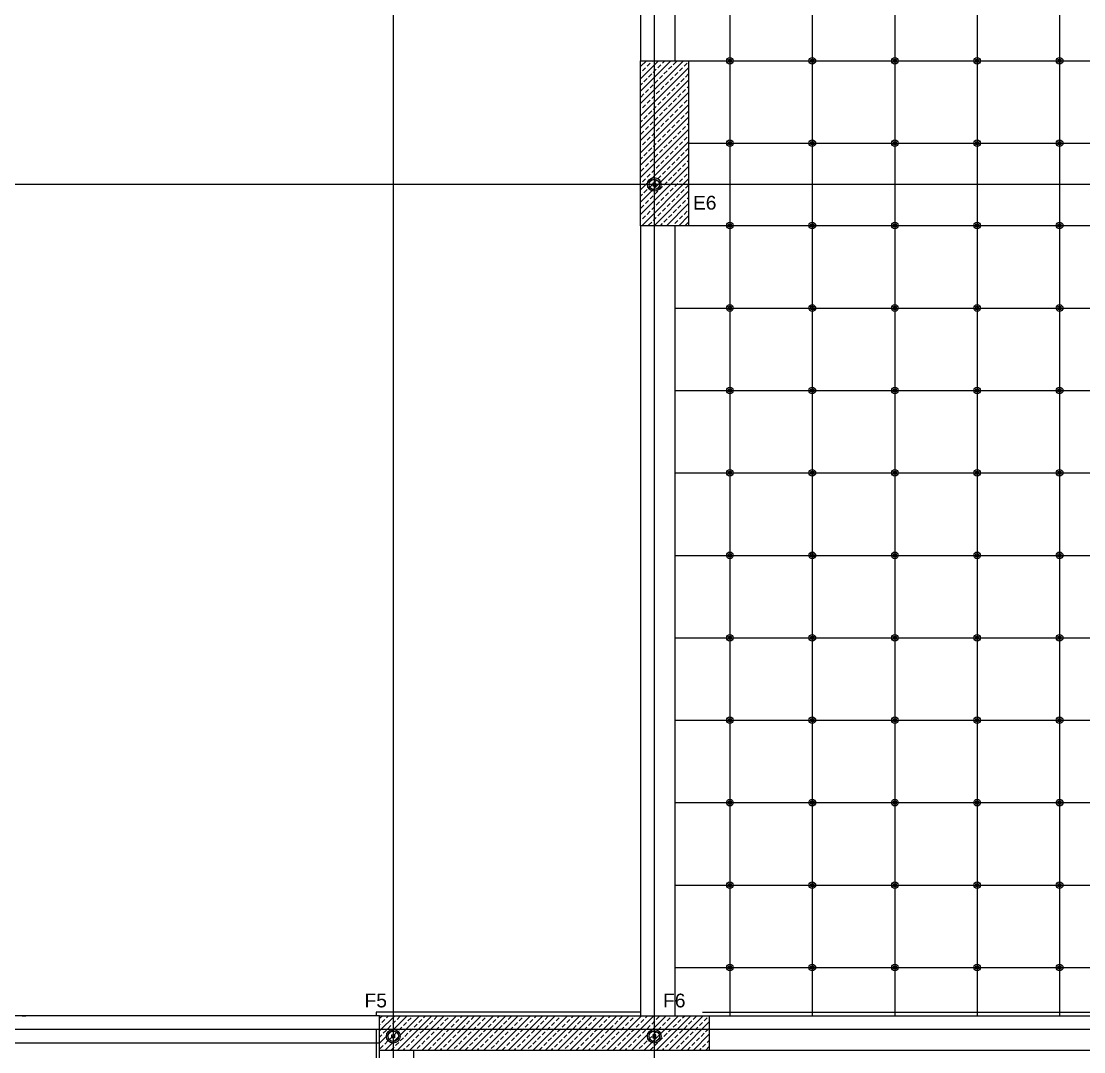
# Model space of a CAD drawing. Header units: millimetres. Extents: x 43168.9 to 43194.6, y -25545.1 to -25543.4.
# Drawn here: x 43174.2707 to 43174.4254, y -25544.4702 to -25544.3202 of the extents above; entities that cross this region are included whole.
import ezdxf

# ---------------------------------------------------------------- set-up
doc = ezdxf.new("R2010")
doc.units = ezdxf.units.MM
doc.header["$LTSCALE"] = 200
doc.linetypes.add('DASHDOT2', pattern=[0.5, 0.25, -0.125, 0, -0.125])
for name, color, linetype in [('aks_sgh', 5, 'DASHDOT2'), ('duv_sgh', 4, 'Continuous'), ('gor-3_sgh', 191, 'Continuous'), ('gor-4_sgh', 17, 'Continuous'), ('kolon-b.a_sgh', 6, 'Continuous'), ('siva_sgh', 145, 'Continuous'), ('tarama-betonarme_sgh', 223, 'Continuous')]:
    doc.layers.add(name, color=color, linetype=linetype)
doc.styles.add('1-200', font='arial.ttf', dxfattribs={"height": 60})

msp = doc.modelspace()

# ---------------------------------------------------------------- hatches: boundary and pattern name
h = msp.add_hatch(color=256)
edge = h.paths.add_edge_path()
edge.add_arc((43174.36288, -25544.34392), 0.001, 0, 360)
edge = h.paths.add_edge_path(flags=16)
edge.add_arc((43174.36288, -25544.34392), 0.00075, 0, 360)
h = msp.add_hatch(color=256)
edge = h.paths.add_edge_path()
edge.add_arc((43174.32488, -25544.46792), 0.001, 0, 360)
edge = h.paths.add_edge_path(flags=16)
edge.add_arc((43174.32488, -25544.46792), 0.00075, 0, 360)
h = msp.add_hatch(color=256)
edge = h.paths.add_edge_path()
edge.add_arc((43174.36288, -25544.46792), 0.001, 0, 360)
edge = h.paths.add_edge_path(flags=16)
edge.add_arc((43174.36288, -25544.46792), 0.00075, 0, 360)

# ---------------------------------------------------------------- linework, layer by layer
at = {"color": 0, "linetype": 'ByBlock', "lineweight": -2}
for p, q in [((43174.36308, -25544.34372), (43174.36268, -25544.34372)), ((43174.36268, -25544.34372), (43174.36268, -25544.34412)), ((43174.36268, -25544.34412), (43174.36308, -25544.34412)), ((43174.36295, -25544.34385), (43174.36281, -25544.34399)), ((43174.36295, -25544.34399), (43174.36281, -25544.34385)), ((43174.36308, -25544.34412), (43174.36308, -25544.34372)), ((43174.32468, -25544.46812), (43174.32468, -25544.46772)), ((43174.32468, -25544.46772), (43174.32508, -25544.46772)), ((43174.32481, -25544.46785), (43174.32495, -25544.46799)), ((43174.32481, -25544.46799), (43174.32495, -25544.46785)), ((43174.32508, -25544.46772), (43174.32508, -25544.46812)), ((43174.36308, -25544.46772), (43174.36268, -25544.46772)), ((43174.36268, -25544.46772), (43174.36268, -25544.46812)), ((43174.36295, -25544.46785), (43174.36281, -25544.46799)), ((43174.36295, -25544.46799), (43174.36281, -25544.46785)), ((43174.36308, -25544.46812), (43174.36308, -25544.46772)), ((43174.32508, -25544.46812), (43174.32468, -25544.46812)), ((43174.36268, -25544.46812), (43174.36308, -25544.46812))]:
    msp.add_line(p, q, dxfattribs=at)
at = {"color": 0, "linetype": 'Continuous', "lineweight": -2}
for centre, radius in [((43174.36288, -25544.34392), 0.001), ((43174.36288, -25544.34392), 0.00075), ((43174.32488, -25544.46792), 0.001), ((43174.32488, -25544.46792), 0.00075), ((43174.36288, -25544.46792), 0.001), ((43174.36288, -25544.46792), 0.00075)]:
    msp.add_circle(centre, radius, dxfattribs=at)
at = {"layer": 'aks_sgh'}
for p, q in [((43174.32488, -25543.74092), (43174.32488, -25544.60992)), ((43174.36288, -25543.74092), (43174.36288, -25544.60992)), ((43174.62688, -25544.34392), (43173.82488, -25544.34392)), ((43174.62688, -25544.46692), (43173.82488, -25544.46692))]:
    msp.add_line(p, q, dxfattribs=at)
at = {"layer": 'duv_sgh'}
for p, q in [((43174.36588, -25544.27792), (43174.36588, -25544.32592)), ((43174.36088, -25544.28292), (43174.36088, -25544.32592)), ((43174.36088, -25544.34992), (43174.36088, -25544.46492)), ((43174.36588, -25544.34992), (43174.36588, -25544.46492)), ((43174.37088, -25544.46492), (43174.55988, -25544.46492)), ((43174.32288, -25544.54592), (43174.32288, -25544.46992)), ((43174.32788, -25544.54592), (43174.32788, -25544.46992)), ((43174.37088, -25544.46992), (43174.55488, -25544.46992))]:
    msp.add_line(p, q, dxfattribs=at)
at = {"layer": 'gor-3_sgh'}
for p, q in [((43174.37368, -25544.32571), (43174.37408, -25544.32571)), ((43174.37368, -25544.32611), (43174.37368, -25544.32571)), ((43174.37408, -25544.32571), (43174.37408, -25544.32611)), ((43174.38568, -25544.32571), (43174.38608, -25544.32571)), ((43174.38568, -25544.32611), (43174.38568, -25544.32571)), ((43174.38608, -25544.32571), (43174.38608, -25544.32611)), ((43174.39768, -25544.32571), (43174.39808, -25544.32571)), ((43174.39768, -25544.32611), (43174.39768, -25544.32571)), ((43174.39808, -25544.32571), (43174.39808, -25544.32611)), ((43174.40968, -25544.32571), (43174.41008, -25544.32571)), ((43174.40968, -25544.32611), (43174.40968, -25544.32571)), ((43174.41008, -25544.32571), (43174.41008, -25544.32611)), ((43174.42168, -25544.32571), (43174.42208, -25544.32571)), ((43174.42168, -25544.32611), (43174.42168, -25544.32571)), ((43174.42208, -25544.32571), (43174.42208, -25544.32611)), ((43174.37408, -25544.32611), (43174.37368, -25544.32611)), ((43174.38608, -25544.32611), (43174.38568, -25544.32611)), ((43174.39808, -25544.32611), (43174.39768, -25544.32611)), ((43174.41008, -25544.32611), (43174.40968, -25544.32611)), ((43174.42208, -25544.32611), (43174.42168, -25544.32611)), ((43174.37368, -25544.33771), (43174.37408, -25544.33771)), ((43174.37368, -25544.33811), (43174.37368, -25544.33771)), ((43174.37408, -25544.33811), (43174.37368, -25544.33811)), ((43174.37408, -25544.33771), (43174.37408, -25544.33811)), ((43174.38568, -25544.33771), (43174.38608, -25544.33771)), ((43174.38568, -25544.33811), (43174.38568, -25544.33771)), ((43174.38608, -25544.33811), (43174.38568, -25544.33811)), ((43174.38608, -25544.33771), (43174.38608, -25544.33811)), ((43174.39768, -25544.33771), (43174.39808, -25544.33771)), ((43174.39768, -25544.33811), (43174.39768, -25544.33771)), ((43174.39808, -25544.33811), (43174.39768, -25544.33811)), ((43174.39808, -25544.33771), (43174.39808, -25544.33811)), ((43174.40968, -25544.33771), (43174.41008, -25544.33771)), ((43174.40968, -25544.33811), (43174.40968, -25544.33771)), ((43174.41008, -25544.33811), (43174.40968, -25544.33811)), ((43174.41008, -25544.33771), (43174.41008, -25544.33811)), ((43174.42168, -25544.33771), (43174.42208, -25544.33771)), ((43174.42168, -25544.33811), (43174.42168, -25544.33771)), ((43174.42208, -25544.33811), (43174.42168, -25544.33811)), ((43174.42208, -25544.33771), (43174.42208, -25544.33811)), ((43174.37368, -25544.34971), (43174.37408, -25544.34971)), ((43174.37368, -25544.35011), (43174.37368, -25544.34971)), ((43174.37408, -25544.35011), (43174.37368, -25544.35011)), ((43174.37408, -25544.34971), (43174.37408, -25544.35011)), ((43174.38568, -25544.34971), (43174.38608, -25544.34971)), ((43174.38568, -25544.35011), (43174.38568, -25544.34971)), ((43174.38608, -25544.35011), (43174.38568, -25544.35011)), ((43174.38608, -25544.34971), (43174.38608, -25544.35011)), ((43174.39768, -25544.34971), (43174.39808, -25544.34971)), ((43174.39768, -25544.35011), (43174.39768, -25544.34971)), ((43174.39808, -25544.35011), (43174.39768, -25544.35011)), ((43174.39808, -25544.34971), (43174.39808, -25544.35011)), ((43174.40968, -25544.34971), (43174.41008, -25544.34971)), ((43174.40968, -25544.35011), (43174.40968, -25544.34971)), ((43174.41008, -25544.35011), (43174.40968, -25544.35011)), ((43174.41008, -25544.34971), (43174.41008, -25544.35011)), ((43174.42168, -25544.34971), (43174.42208, -25544.34971)), ((43174.42168, -25544.35011), (43174.42168, -25544.34971)), ((43174.42208, -25544.35011), (43174.42168, -25544.35011)), ((43174.42208, -25544.34971), (43174.42208, -25544.35011)), ((43174.37368, -25544.36171), (43174.37408, -25544.36171)), ((43174.37368, -25544.36211), (43174.37368, -25544.36171)), ((43174.37408, -25544.36211), (43174.37368, -25544.36211)), ((43174.37408, -25544.36171), (43174.37408, -25544.36211)), ((43174.38568, -25544.36171), (43174.38608, -25544.36171)), ((43174.38568, -25544.36211), (43174.38568, -25544.36171)), ((43174.38608, -25544.36211), (43174.38568, -25544.36211)), ((43174.38608, -25544.36171), (43174.38608, -25544.36211)), ((43174.39768, -25544.36171), (43174.39808, -25544.36171)), ((43174.39768, -25544.36211), (43174.39768, -25544.36171)), ((43174.39808, -25544.36211), (43174.39768, -25544.36211)), ((43174.39808, -25544.36171), (43174.39808, -25544.36211)), ((43174.40968, -25544.36171), (43174.41008, -25544.36171)), ((43174.40968, -25544.36211), (43174.40968, -25544.36171)), ((43174.41008, -25544.36211), (43174.40968, -25544.36211)), ((43174.41008, -25544.36171), (43174.41008, -25544.36211)), ((43174.42168, -25544.36171), (43174.42208, -25544.36171)), ((43174.42168, -25544.36211), (43174.42168, -25544.36171)), ((43174.42208, -25544.36211), (43174.42168, -25544.36211)), ((43174.42208, -25544.36171), (43174.42208, -25544.36211)), ((43174.37368, -25544.37371), (43174.37408, -25544.37371)), ((43174.37368, -25544.37411), (43174.37368, -25544.37371)), ((43174.37408, -25544.37371), (43174.37408, -25544.37411)), ((43174.38568, -25544.37371), (43174.38608, -25544.37371)), ((43174.38568, -25544.37411), (43174.38568, -25544.37371)), ((43174.38608, -25544.37371), (43174.38608, -25544.37411)), ((43174.39768, -25544.37371), (43174.39808, -25544.37371)), ((43174.39768, -25544.37411), (43174.39768, -25544.37371)), ((43174.39808, -25544.37371), (43174.39808, -25544.37411)), ((43174.40968, -25544.37371), (43174.41008, -25544.37371)), ((43174.40968, -25544.37411), (43174.40968, -25544.37371)), ((43174.41008, -25544.37371), (43174.41008, -25544.37411)), ((43174.42168, -25544.37371), (43174.42208, -25544.37371)), ((43174.42168, -25544.37411), (43174.42168, -25544.37371)), ((43174.42208, -25544.37371), (43174.42208, -25544.37411)), ((43174.37408, -25544.37411), (43174.37368, -25544.37411)), ((43174.38608, -25544.37411), (43174.38568, -25544.37411)), ((43174.39808, -25544.37411), (43174.39768, -25544.37411)), ((43174.41008, -25544.37411), (43174.40968, -25544.37411)), ((43174.42208, -25544.37411), (43174.42168, -25544.37411)), ((43174.37368, -25544.38571), (43174.37408, -25544.38571)), ((43174.37368, -25544.38611), (43174.37368, -25544.38571)), ((43174.37408, -25544.38611), (43174.37368, -25544.38611)), ((43174.37408, -25544.38571), (43174.37408, -25544.38611)), ((43174.38568, -25544.38571), (43174.38608, -25544.38571)), ((43174.38568, -25544.38611), (43174.38568, -25544.38571)), ((43174.38608, -25544.38611), (43174.38568, -25544.38611)), ((43174.38608, -25544.38571), (43174.38608, -25544.38611)), ((43174.39768, -25544.38571), (43174.39808, -25544.38571)), ((43174.39768, -25544.38611), (43174.39768, -25544.38571)), ((43174.39808, -25544.38611), (43174.39768, -25544.38611)), ((43174.39808, -25544.38571), (43174.39808, -25544.38611)), ((43174.40968, -25544.38571), (43174.41008, -25544.38571)), ((43174.40968, -25544.38611), (43174.40968, -25544.38571)), ((43174.41008, -25544.38611), (43174.40968, -25544.38611)), ((43174.41008, -25544.38571), (43174.41008, -25544.38611)), ((43174.42168, -25544.38571), (43174.42208, -25544.38571)), ((43174.42168, -25544.38611), (43174.42168, -25544.38571)), ((43174.42208, -25544.38611), (43174.42168, -25544.38611)), ((43174.42208, -25544.38571), (43174.42208, -25544.38611)), ((43174.37368, -25544.39771), (43174.37408, -25544.39771)), ((43174.37368, -25544.39811), (43174.37368, -25544.39771)), ((43174.37408, -25544.39811), (43174.37368, -25544.39811)), ((43174.37408, -25544.39771), (43174.37408, -25544.39811)), ((43174.38568, -25544.39771), (43174.38608, -25544.39771)), ((43174.38568, -25544.39811), (43174.38568, -25544.39771)), ((43174.38608, -25544.39811), (43174.38568, -25544.39811)), ((43174.38608, -25544.39771), (43174.38608, -25544.39811)), ((43174.39768, -25544.39771), (43174.39808, -25544.39771)), ((43174.39768, -25544.39811), (43174.39768, -25544.39771)), ((43174.39808, -25544.39811), (43174.39768, -25544.39811)), ((43174.39808, -25544.39771), (43174.39808, -25544.39811)), ((43174.40968, -25544.39771), (43174.41008, -25544.39771)), ((43174.40968, -25544.39811), (43174.40968, -25544.39771)), ((43174.41008, -25544.39811), (43174.40968, -25544.39811)), ((43174.41008, -25544.39771), (43174.41008, -25544.39811)), ((43174.42168, -25544.39771), (43174.42208, -25544.39771)), ((43174.42168, -25544.39811), (43174.42168, -25544.39771)), ((43174.42208, -25544.39811), (43174.42168, -25544.39811)), ((43174.42208, -25544.39771), (43174.42208, -25544.39811)), ((43174.37368, -25544.40971), (43174.37408, -25544.40971)), ((43174.37368, -25544.41011), (43174.37368, -25544.40971)), ((43174.37408, -25544.41011), (43174.37368, -25544.41011)), ((43174.37408, -25544.40971), (43174.37408, -25544.41011)), ((43174.38568, -25544.40971), (43174.38608, -25544.40971)), ((43174.38568, -25544.41011), (43174.38568, -25544.40971)), ((43174.38608, -25544.41011), (43174.38568, -25544.41011)), ((43174.38608, -25544.40971), (43174.38608, -25544.41011)), ((43174.39768, -25544.40971), (43174.39808, -25544.40971)), ((43174.39768, -25544.41011), (43174.39768, -25544.40971)), ((43174.39808, -25544.41011), (43174.39768, -25544.41011)), ((43174.39808, -25544.40971), (43174.39808, -25544.41011)), ((43174.40968, -25544.40971), (43174.41008, -25544.40971)), ((43174.40968, -25544.41011), (43174.40968, -25544.40971)), ((43174.41008, -25544.41011), (43174.40968, -25544.41011)), ((43174.41008, -25544.40971), (43174.41008, -25544.41011)), ((43174.42168, -25544.40971), (43174.42208, -25544.40971)), ((43174.42168, -25544.41011), (43174.42168, -25544.40971)), ((43174.42208, -25544.41011), (43174.42168, -25544.41011)), ((43174.42208, -25544.40971), (43174.42208, -25544.41011)), ((43174.37368, -25544.42171), (43174.37408, -25544.42171)), ((43174.37368, -25544.42211), (43174.37368, -25544.42171)), ((43174.37408, -25544.42171), (43174.37408, -25544.42211)), ((43174.38568, -25544.42171), (43174.38608, -25544.42171)), ((43174.38568, -25544.42211), (43174.38568, -25544.42171)), ((43174.38608, -25544.42171), (43174.38608, -25544.42211)), ((43174.39768, -25544.42171), (43174.39808, -25544.42171)), ((43174.39768, -25544.42211), (43174.39768, -25544.42171)), ((43174.39808, -25544.42171), (43174.39808, -25544.42211)), ((43174.40968, -25544.42171), (43174.41008, -25544.42171)), ((43174.40968, -25544.42211), (43174.40968, -25544.42171)), ((43174.41008, -25544.42171), (43174.41008, -25544.42211)), ((43174.42168, -25544.42171), (43174.42208, -25544.42171)), ((43174.42168, -25544.42211), (43174.42168, -25544.42171)), ((43174.42208, -25544.42171), (43174.42208, -25544.42211)), ((43174.37408, -25544.42211), (43174.37368, -25544.42211)), ((43174.38608, -25544.42211), (43174.38568, -25544.42211)), ((43174.39808, -25544.42211), (43174.39768, -25544.42211)), ((43174.41008, -25544.42211), (43174.40968, -25544.42211)), ((43174.42208, -25544.42211), (43174.42168, -25544.42211)), ((43174.37368, -25544.43371), (43174.37408, -25544.43371)), ((43174.37368, -25544.43411), (43174.37368, -25544.43371)), ((43174.37408, -25544.43371), (43174.37408, -25544.43411)), ((43174.38568, -25544.43371), (43174.38608, -25544.43371)), ((43174.38568, -25544.43411), (43174.38568, -25544.43371)), ((43174.38608, -25544.43371), (43174.38608, -25544.43411)), ((43174.39768, -25544.43371), (43174.39808, -25544.43371)), ((43174.39768, -25544.43411), (43174.39768, -25544.43371)), ((43174.39808, -25544.43371), (43174.39808, -25544.43411)), ((43174.40968, -25544.43371), (43174.41008, -25544.43371)), ((43174.40968, -25544.43411), (43174.40968, -25544.43371)), ((43174.41008, -25544.43371), (43174.41008, -25544.43411)), ((43174.42168, -25544.43371), (43174.42208, -25544.43371)), ((43174.42168, -25544.43411), (43174.42168, -25544.43371)), ((43174.42208, -25544.43371), (43174.42208, -25544.43411)), ((43174.37408, -25544.43411), (43174.37368, -25544.43411)), ((43174.38608, -25544.43411), (43174.38568, -25544.43411)), ((43174.39808, -25544.43411), (43174.39768, -25544.43411)), ((43174.41008, -25544.43411), (43174.40968, -25544.43411)), ((43174.42208, -25544.43411), (43174.42168, -25544.43411)), ((43174.37368, -25544.44571), (43174.37408, -25544.44571)), ((43174.37368, -25544.44611), (43174.37368, -25544.44571)), ((43174.37408, -25544.44611), (43174.37368, -25544.44611)), ((43174.37408, -25544.44571), (43174.37408, -25544.44611)), ((43174.38568, -25544.44571), (43174.38608, -25544.44571)), ((43174.38568, -25544.44611), (43174.38568, -25544.44571)), ((43174.38608, -25544.44611), (43174.38568, -25544.44611)), ((43174.38608, -25544.44571), (43174.38608, -25544.44611)), ((43174.39768, -25544.44571), (43174.39808, -25544.44571)), ((43174.39768, -25544.44611), (43174.39768, -25544.44571)), ((43174.39808, -25544.44611), (43174.39768, -25544.44611)), ((43174.39808, -25544.44571), (43174.39808, -25544.44611)), ((43174.40968, -25544.44571), (43174.41008, -25544.44571)), ((43174.40968, -25544.44611), (43174.40968, -25544.44571)), ((43174.41008, -25544.44611), (43174.40968, -25544.44611)), ((43174.41008, -25544.44571), (43174.41008, -25544.44611)), ((43174.42168, -25544.44571), (43174.42208, -25544.44571)), ((43174.42168, -25544.44611), (43174.42168, -25544.44571)), ((43174.42208, -25544.44611), (43174.42168, -25544.44611)), ((43174.42208, -25544.44571), (43174.42208, -25544.44611)), ((43174.37368, -25544.45771), (43174.37408, -25544.45771)), ((43174.37368, -25544.45811), (43174.37368, -25544.45771)), ((43174.37408, -25544.45811), (43174.37368, -25544.45811)), ((43174.37408, -25544.45771), (43174.37408, -25544.45811)), ((43174.38568, -25544.45771), (43174.38608, -25544.45771)), ((43174.38568, -25544.45811), (43174.38568, -25544.45771)), ((43174.38608, -25544.45811), (43174.38568, -25544.45811)), ((43174.38608, -25544.45771), (43174.38608, -25544.45811)), ((43174.39768, -25544.45771), (43174.39808, -25544.45771)), ((43174.39768, -25544.45811), (43174.39768, -25544.45771)), ((43174.39808, -25544.45811), (43174.39768, -25544.45811)), ((43174.39808, -25544.45771), (43174.39808, -25544.45811)), ((43174.40968, -25544.45771), (43174.41008, -25544.45771)), ((43174.40968, -25544.45811), (43174.40968, -25544.45771)), ((43174.41008, -25544.45811), (43174.40968, -25544.45811)), ((43174.41008, -25544.45771), (43174.41008, -25544.45811)), ((43174.42168, -25544.45771), (43174.42208, -25544.45771)), ((43174.42168, -25544.45811), (43174.42168, -25544.45771)), ((43174.42208, -25544.45811), (43174.42168, -25544.45811)), ((43174.42208, -25544.45771), (43174.42208, -25544.45811)), ((43174.32288, -25544.46492), (43174.12888, -25544.46492)), ((43174.32288, -25544.46892), (43174.12888, -25544.46892))]:
    msp.add_line(p, q, dxfattribs=at)
at = {"layer": 'gor-3_sgh', "linetype": 'ByBlock', "lineweight": -2}
for p, q in [((43174.37395, -25544.32598), (43174.37381, -25544.32584)), ((43174.37395, -25544.32584), (43174.37381, -25544.32598)), ((43174.38595, -25544.32598), (43174.38581, -25544.32584)), ((43174.38595, -25544.32584), (43174.38581, -25544.32598)), ((43174.39795, -25544.32598), (43174.39781, -25544.32584)), ((43174.39795, -25544.32584), (43174.39781, -25544.32598)), ((43174.40995, -25544.32598), (43174.40981, -25544.32584)), ((43174.40995, -25544.32584), (43174.40981, -25544.32598)), ((43174.42195, -25544.32598), (43174.42181, -25544.32584)), ((43174.42195, -25544.32584), (43174.42181, -25544.32598)), ((43174.37395, -25544.33798), (43174.37381, -25544.33784)), ((43174.37395, -25544.33784), (43174.37381, -25544.33798)), ((43174.38595, -25544.33798), (43174.38581, -25544.33784)), ((43174.38595, -25544.33784), (43174.38581, -25544.33798)), ((43174.39795, -25544.33798), (43174.39781, -25544.33784)), ((43174.39795, -25544.33784), (43174.39781, -25544.33798)), ((43174.40995, -25544.33798), (43174.40981, -25544.33784)), ((43174.40995, -25544.33784), (43174.40981, -25544.33798)), ((43174.42195, -25544.33798), (43174.42181, -25544.33784)), ((43174.42195, -25544.33784), (43174.42181, -25544.33798)), ((43174.37395, -25544.34998), (43174.37381, -25544.34984)), ((43174.37395, -25544.34984), (43174.37381, -25544.34998)), ((43174.38595, -25544.34998), (43174.38581, -25544.34984)), ((43174.38595, -25544.34984), (43174.38581, -25544.34998)), ((43174.39795, -25544.34998), (43174.39781, -25544.34984)), ((43174.39795, -25544.34984), (43174.39781, -25544.34998)), ((43174.40995, -25544.34998), (43174.40981, -25544.34984)), ((43174.40995, -25544.34984), (43174.40981, -25544.34998)), ((43174.42195, -25544.34998), (43174.42181, -25544.34984)), ((43174.42195, -25544.34984), (43174.42181, -25544.34998)), ((43174.37395, -25544.36198), (43174.37381, -25544.36184)), ((43174.37395, -25544.36184), (43174.37381, -25544.36198)), ((43174.38595, -25544.36198), (43174.38581, -25544.36184)), ((43174.38595, -25544.36184), (43174.38581, -25544.36198)), ((43174.39795, -25544.36198), (43174.39781, -25544.36184)), ((43174.39795, -25544.36184), (43174.39781, -25544.36198)), ((43174.40995, -25544.36198), (43174.40981, -25544.36184)), ((43174.40995, -25544.36184), (43174.40981, -25544.36198)), ((43174.42195, -25544.36198), (43174.42181, -25544.36184)), ((43174.42195, -25544.36184), (43174.42181, -25544.36198)), ((43174.37395, -25544.37398), (43174.37381, -25544.37384)), ((43174.37395, -25544.37384), (43174.37381, -25544.37398)), ((43174.38595, -25544.37398), (43174.38581, -25544.37384)), ((43174.38595, -25544.37384), (43174.38581, -25544.37398)), ((43174.39795, -25544.37398), (43174.39781, -25544.37384)), ((43174.39795, -25544.37384), (43174.39781, -25544.37398)), ((43174.40995, -25544.37398), (43174.40981, -25544.37384)), ((43174.40995, -25544.37384), (43174.40981, -25544.37398)), ((43174.42195, -25544.37398), (43174.42181, -25544.37384)), ((43174.42195, -25544.37384), (43174.42181, -25544.37398)), ((43174.37395, -25544.38598), (43174.37381, -25544.38584)), ((43174.37395, -25544.38584), (43174.37381, -25544.38598)), ((43174.38595, -25544.38598), (43174.38581, -25544.38584)), ((43174.38595, -25544.38584), (43174.38581, -25544.38598)), ((43174.39795, -25544.38598), (43174.39781, -25544.38584)), ((43174.39795, -25544.38584), (43174.39781, -25544.38598)), ((43174.40995, -25544.38598), (43174.40981, -25544.38584)), ((43174.40995, -25544.38584), (43174.40981, -25544.38598)), ((43174.42195, -25544.38598), (43174.42181, -25544.38584)), ((43174.42195, -25544.38584), (43174.42181, -25544.38598)), ((43174.37395, -25544.39798), (43174.37381, -25544.39784)), ((43174.37395, -25544.39784), (43174.37381, -25544.39798)), ((43174.38595, -25544.39798), (43174.38581, -25544.39784)), ((43174.38595, -25544.39784), (43174.38581, -25544.39798)), ((43174.39795, -25544.39798), (43174.39781, -25544.39784)), ((43174.39795, -25544.39784), (43174.39781, -25544.39798)), ((43174.40995, -25544.39798), (43174.40981, -25544.39784)), ((43174.40995, -25544.39784), (43174.40981, -25544.39798)), ((43174.42195, -25544.39798), (43174.42181, -25544.39784)), ((43174.42195, -25544.39784), (43174.42181, -25544.39798)), ((43174.37395, -25544.40998), (43174.37381, -25544.40984)), ((43174.37395, -25544.40984), (43174.37381, -25544.40998)), ((43174.38595, -25544.40998), (43174.38581, -25544.40984)), ((43174.38595, -25544.40984), (43174.38581, -25544.40998)), ((43174.39795, -25544.40998), (43174.39781, -25544.40984)), ((43174.39795, -25544.40984), (43174.39781, -25544.40998)), ((43174.40995, -25544.40998), (43174.40981, -25544.40984)), ((43174.40995, -25544.40984), (43174.40981, -25544.40998)), ((43174.42195, -25544.40998), (43174.42181, -25544.40984)), ((43174.42195, -25544.40984), (43174.42181, -25544.40998)), ((43174.37395, -25544.42198), (43174.37381, -25544.42184)), ((43174.37395, -25544.42184), (43174.37381, -25544.42198)), ((43174.38595, -25544.42198), (43174.38581, -25544.42184)), ((43174.38595, -25544.42184), (43174.38581, -25544.42198)), ((43174.39795, -25544.42198), (43174.39781, -25544.42184)), ((43174.39795, -25544.42184), (43174.39781, -25544.42198)), ((43174.40995, -25544.42198), (43174.40981, -25544.42184)), ((43174.40995, -25544.42184), (43174.40981, -25544.42198)), ((43174.42195, -25544.42198), (43174.42181, -25544.42184)), ((43174.42195, -25544.42184), (43174.42181, -25544.42198)), ((43174.37395, -25544.43398), (43174.37381, -25544.43384)), ((43174.37395, -25544.43384), (43174.37381, -25544.43398)), ((43174.38595, -25544.43398), (43174.38581, -25544.43384)), ((43174.38595, -25544.43384), (43174.38581, -25544.43398)), ((43174.39795, -25544.43398), (43174.39781, -25544.43384)), ((43174.39795, -25544.43384), (43174.39781, -25544.43398)), ((43174.40995, -25544.43398), (43174.40981, -25544.43384)), ((43174.40995, -25544.43384), (43174.40981, -25544.43398)), ((43174.42195, -25544.43398), (43174.42181, -25544.43384)), ((43174.42195, -25544.43384), (43174.42181, -25544.43398)), ((43174.37395, -25544.44598), (43174.37381, -25544.44584)), ((43174.37395, -25544.44584), (43174.37381, -25544.44598)), ((43174.38595, -25544.44598), (43174.38581, -25544.44584)), ((43174.38595, -25544.44584), (43174.38581, -25544.44598)), ((43174.39795, -25544.44598), (43174.39781, -25544.44584)), ((43174.39795, -25544.44584), (43174.39781, -25544.44598)), ((43174.40995, -25544.44598), (43174.40981, -25544.44584)), ((43174.40995, -25544.44584), (43174.40981, -25544.44598)), ((43174.42195, -25544.44598), (43174.42181, -25544.44584)), ((43174.42195, -25544.44584), (43174.42181, -25544.44598)), ((43174.37395, -25544.45798), (43174.37381, -25544.45784)), ((43174.37395, -25544.45784), (43174.37381, -25544.45798)), ((43174.38595, -25544.45798), (43174.38581, -25544.45784)), ((43174.38595, -25544.45784), (43174.38581, -25544.45798)), ((43174.39795, -25544.45798), (43174.39781, -25544.45784)), ((43174.39795, -25544.45784), (43174.39781, -25544.45798)), ((43174.40995, -25544.45798), (43174.40981, -25544.45784)), ((43174.40995, -25544.45784), (43174.40981, -25544.45798)), ((43174.42195, -25544.45798), (43174.42181, -25544.45784)), ((43174.42195, -25544.45784), (43174.42181, -25544.45798))]:
    msp.add_line(p, q, dxfattribs=at)
at = {"layer": 'gor-3_sgh'}
for centre in [(43174.37388, -25544.32591), (43174.38588, -25544.32591), (43174.39788, -25544.32591), (43174.40988, -25544.32591), (43174.42188, -25544.32591), (43174.37388, -25544.33791), (43174.38588, -25544.33791), (43174.39788, -25544.33791), (43174.40988, -25544.33791), (43174.42188, -25544.33791), (43174.37388, -25544.34991), (43174.38588, -25544.34991), (43174.39788, -25544.34991), (43174.40988, -25544.34991), (43174.42188, -25544.34991), (43174.37388, -25544.36191), (43174.38588, -25544.36191), (43174.39788, -25544.36191), (43174.40988, -25544.36191), (43174.42188, -25544.36191), (43174.37388, -25544.37391), (43174.38588, -25544.37391), (43174.39788, -25544.37391), (43174.40988, -25544.37391), (43174.42188, -25544.37391), (43174.37388, -25544.38591), (43174.38588, -25544.38591), (43174.39788, -25544.38591), (43174.40988, -25544.38591), (43174.42188, -25544.38591), (43174.37388, -25544.39791), (43174.38588, -25544.39791), (43174.39788, -25544.39791), (43174.40988, -25544.39791), (43174.42188, -25544.39791), (43174.37388, -25544.40991), (43174.38588, -25544.40991), (43174.39788, -25544.40991), (43174.40988, -25544.40991), (43174.42188, -25544.40991), (43174.37388, -25544.42191), (43174.38588, -25544.42191), (43174.39788, -25544.42191), (43174.40988, -25544.42191), (43174.42188, -25544.42191), (43174.37388, -25544.43391), (43174.38588, -25544.43391), (43174.39788, -25544.43391), (43174.40988, -25544.43391), (43174.42188, -25544.43391), (43174.37388, -25544.44591), (43174.38588, -25544.44591), (43174.39788, -25544.44591), (43174.40988, -25544.44591), (43174.42188, -25544.44591), (43174.37388, -25544.45791), (43174.38588, -25544.45791), (43174.39788, -25544.45791), (43174.40988, -25544.45791), (43174.42188, -25544.45791)]:
    msp.add_circle(centre, 0.000483, dxfattribs=at)
at = {"layer": 'gor-4_sgh'}
for p, q in [((43174.37388, -25543.84292), (43174.37388, -25544.46492)), ((43174.38588, -25543.84292), (43174.38588, -25544.46492)), ((43174.39788, -25543.84292), (43174.39788, -25544.46492)), ((43174.40988, -25543.84292), (43174.40988, -25544.46492)), ((43174.42188, -25543.84292), (43174.42188, -25544.46492)), ((43174.36588, -25544.32591), (43174.54288, -25544.32591)), ((43174.36788, -25544.33791), (43174.53388, -25544.33791)), ((43174.36588, -25544.34991), (43174.53388, -25544.34991)), ((43174.36588, -25544.36191), (43174.54288, -25544.36191)), ((43174.36588, -25544.37391), (43174.54288, -25544.37391)), ((43174.36588, -25544.38591), (43174.54288, -25544.38591)), ((43174.36588, -25544.39791), (43174.54288, -25544.39791)), ((43174.36588, -25544.40991), (43174.54288, -25544.40991)), ((43174.36588, -25544.42191), (43174.54288, -25544.42191)), ((43174.36588, -25544.43391), (43174.54288, -25544.43391)), ((43174.36588, -25544.44591), (43174.54288, -25544.44591)), ((43174.36588, -25544.45791), (43174.54288, -25544.45791))]:
    msp.add_line(p, q, dxfattribs=at)
at = {"layer": 'kolon-b.a_sgh'}
for p, q in [((43174.36088, -25544.32592), (43174.36788, -25544.32592)), ((43174.36088, -25544.34992), (43174.36088, -25544.32592)), ((43174.36788, -25544.32592), (43174.36788, -25544.34992)), ((43174.36788, -25544.34992), (43174.36088, -25544.34992)), ((43174.32288, -25544.46992), (43174.32288, -25544.46492)), ((43174.32288, -25544.46492), (43174.37088, -25544.46492)), ((43174.37088, -25544.46492), (43174.37088, -25544.46992)), ((43174.32288, -25544.46992), (43174.37088, -25544.46992))]:
    msp.add_line(p, q, dxfattribs=at)
at = {"layer": 'siva_sgh'}
for p, q in [((43174.27088, -25544.46492), (43174.27138, -25544.46492)), ((43174.36088, -25544.46442), (43174.32238, -25544.46442)), ((43174.32238, -25544.46442), (43174.32238, -25544.46492)), ((43174.36988, -25544.46442), (43174.54238, -25544.46442)), ((43174.32238, -25544.46692), (43174.32238, -25544.55142))]:
    msp.add_line(p, q, dxfattribs=at)
at = {"layer": 'tarama-betonarme_sgh'}
for p, q in [((43174.36088, -25544.32676), (43174.36172, -25544.32592)), ((43174.36088, -25544.32856), (43174.36351, -25544.32592)), ((43174.36088, -25544.33035), (43174.36531, -25544.32592)), ((43174.36088, -25544.33215), (43174.36711, -25544.32592)), ((43174.36088, -25544.33394), (43174.36788, -25544.32694)), ((43174.36115, -25544.32739), (43174.3616, -25544.32694)), ((43174.36182, -25544.32671), (43174.36227, -25544.32626)), ((43174.3625, -25544.32604), (43174.36262, -25544.32592)), ((43174.36272, -25544.32761), (43174.36317, -25544.32716)), ((43174.36339, -25544.32694), (43174.36384, -25544.32649)), ((43174.36407, -25544.32626), (43174.36441, -25544.32592)), ((43174.36497, -25544.32716), (43174.36541, -25544.32671)), ((43174.36564, -25544.32649), (43174.36609, -25544.32604)), ((43174.36654, -25544.32739), (43174.36699, -25544.32694)), ((43174.36721, -25544.32671), (43174.36766, -25544.32626)), ((43174.36088, -25544.32766), (43174.36092, -25544.32761)), ((43174.36088, -25544.33574), (43174.36788, -25544.32874)), ((43174.36137, -25544.32896), (43174.36182, -25544.32851)), ((43174.36205, -25544.32828), (43174.3625, -25544.32784)), ((43174.36295, -25544.32918), (43174.36339, -25544.32873)), ((43174.36362, -25544.32851), (43174.36407, -25544.32806)), ((43174.36429, -25544.32784), (43174.36474, -25544.32739)), ((43174.36519, -25544.32873), (43174.36564, -25544.32828)), ((43174.36586, -25544.32806), (43174.36631, -25544.32761)), ((43174.36676, -25544.32896), (43174.36721, -25544.32851)), ((43174.36744, -25544.32828), (43174.36788, -25544.32784)), ((43174.36088, -25544.32945), (43174.36115, -25544.32918)), ((43174.3616, -25544.33053), (43174.36205, -25544.33008)), ((43174.36227, -25544.32986), (43174.36272, -25544.32941)), ((43174.36317, -25544.33075), (43174.36362, -25544.33031)), ((43174.36384, -25544.33008), (43174.36429, -25544.32963)), ((43174.36452, -25544.32941), (43174.36497, -25544.32896)), ((43174.36541, -25544.33031), (43174.36586, -25544.32986)), ((43174.36609, -25544.32963), (43174.36654, -25544.32918)), ((43174.36699, -25544.33053), (43174.36744, -25544.33008)), ((43174.36766, -25544.32986), (43174.36788, -25544.32964)), ((43174.36088, -25544.33754), (43174.36788, -25544.33054)), ((43174.36092, -25544.3312), (43174.36137, -25544.33075)), ((43174.36182, -25544.3321), (43174.36227, -25544.33165)), ((43174.3625, -25544.33143), (43174.36295, -25544.33098)), ((43174.36339, -25544.33233), (43174.36384, -25544.33188)), ((43174.36407, -25544.33165), (43174.36452, -25544.3312)), ((43174.36474, -25544.33098), (43174.36519, -25544.33053)), ((43174.36564, -25544.33188), (43174.36609, -25544.33143)), ((43174.36631, -25544.3312), (43174.36676, -25544.33075)), ((43174.36721, -25544.3321), (43174.36766, -25544.33165)), ((43174.36088, -25544.33933), (43174.36788, -25544.33233)), ((43174.36088, -25544.33305), (43174.36092, -25544.333)), ((43174.36115, -25544.33278), (43174.3616, -25544.33233)), ((43174.36205, -25544.33367), (43174.3625, -25544.33322)), ((43174.36272, -25544.333), (43174.36317, -25544.33255)), ((43174.36362, -25544.3339), (43174.36407, -25544.33345)), ((43174.36429, -25544.33322), (43174.36474, -25544.33278)), ((43174.36497, -25544.33255), (43174.36541, -25544.3321)), ((43174.36586, -25544.33345), (43174.36631, -25544.333)), ((43174.36654, -25544.33278), (43174.36699, -25544.33233)), ((43174.36744, -25544.33367), (43174.36788, -25544.33323)), ((43174.36088, -25544.34113), (43174.36788, -25544.33413)), ((43174.36088, -25544.33484), (43174.36115, -25544.33457)), ((43174.36137, -25544.33435), (43174.36182, -25544.3339)), ((43174.36227, -25544.33524), (43174.36272, -25544.3348)), ((43174.36295, -25544.33457), (43174.36339, -25544.33412)), ((43174.36384, -25544.33547), (43174.36429, -25544.33502)), ((43174.36452, -25544.3348), (43174.36497, -25544.33435)), ((43174.36519, -25544.33412), (43174.36564, -25544.33367)), ((43174.36609, -25544.33502), (43174.36654, -25544.33457)), ((43174.36676, -25544.33435), (43174.36721, -25544.3339)), ((43174.36766, -25544.33524), (43174.36788, -25544.33503)), ((43174.36088, -25544.34292), (43174.36788, -25544.33592)), ((43174.36092, -25544.33659), (43174.36137, -25544.33614)), ((43174.3616, -25544.33592), (43174.36205, -25544.33547)), ((43174.3625, -25544.33682), (43174.36295, -25544.33637)), ((43174.36317, -25544.33614), (43174.36362, -25544.33569)), ((43174.36407, -25544.33704), (43174.36452, -25544.33659)), ((43174.36474, -25544.33637), (43174.36519, -25544.33592)), ((43174.36541, -25544.33569), (43174.36586, -25544.33524)), ((43174.36631, -25544.33659), (43174.36676, -25544.33614)), ((43174.36699, -25544.33592), (43174.36744, -25544.33547)), ((43174.36088, -25544.34472), (43174.36788, -25544.33772)), ((43174.36115, -25544.33816), (43174.3616, -25544.33771)), ((43174.36182, -25544.33749), (43174.36227, -25544.33704)), ((43174.36272, -25544.33839), (43174.36317, -25544.33794)), ((43174.36339, -25544.33771), (43174.36384, -25544.33727)), ((43174.36429, -25544.33861), (43174.36474, -25544.33816)), ((43174.36497, -25544.33794), (43174.36541, -25544.33749)), ((43174.36564, -25544.33727), (43174.36609, -25544.33682)), ((43174.36654, -25544.33816), (43174.36699, -25544.33771)), ((43174.36721, -25544.33749), (43174.36766, -25544.33704)), ((43174.36088, -25544.33843), (43174.36092, -25544.33839)), ((43174.36088, -25544.34652), (43174.36788, -25544.33952)), ((43174.36137, -25544.33973), (43174.36182, -25544.33929)), ((43174.36205, -25544.33906), (43174.3625, -25544.33861)), ((43174.36295, -25544.33996), (43174.36339, -25544.33951)), ((43174.36362, -25544.33929), (43174.36407, -25544.33884)), ((43174.36452, -25544.34018), (43174.36497, -25544.33973)), ((43174.36519, -25544.33951), (43174.36564, -25544.33906)), ((43174.36586, -25544.33884), (43174.36631, -25544.33839)), ((43174.36676, -25544.33973), (43174.36721, -25544.33929)), ((43174.36744, -25544.33906), (43174.36788, -25544.33862)), ((43174.36088, -25544.34023), (43174.36115, -25544.33996)), ((43174.3616, -25544.34131), (43174.36205, -25544.34086)), ((43174.36227, -25544.34063), (43174.36272, -25544.34018)), ((43174.36317, -25544.34153), (43174.36362, -25544.34108)), ((43174.36384, -25544.34086), (43174.36429, -25544.34041)), ((43174.36541, -25544.34108), (43174.36586, -25544.34063)), ((43174.36609, -25544.34041), (43174.36654, -25544.33996)), ((43174.36699, -25544.34131), (43174.36744, -25544.34086)), ((43174.36766, -25544.34063), (43174.36788, -25544.34041)), ((43174.36088, -25544.34831), (43174.36788, -25544.34131)), ((43174.36092, -25544.34198), (43174.36137, -25544.34153)), ((43174.36182, -25544.34288), (43174.36227, -25544.34243)), ((43174.3625, -25544.3422), (43174.36295, -25544.34176)), ((43174.36339, -25544.3431), (43174.36384, -25544.34265)), ((43174.36407, -25544.34243), (43174.36452, -25544.34198)), ((43174.36474, -25544.34176), (43174.36519, -25544.34131)), ((43174.36564, -25544.34265), (43174.36609, -25544.3422)), ((43174.36631, -25544.34198), (43174.36676, -25544.34153)), ((43174.36721, -25544.34288), (43174.36766, -25544.34243)), ((43174.36088, -25544.34382), (43174.36092, -25544.34378)), ((43174.36107, -25544.34992), (43174.36788, -25544.34311)), ((43174.36115, -25544.34355), (43174.3616, -25544.3431)), ((43174.36205, -25544.34445), (43174.3625, -25544.344)), ((43174.36272, -25544.34378), (43174.36317, -25544.34333)), ((43174.36362, -25544.34467), (43174.36407, -25544.34422)), ((43174.36429, -25544.344), (43174.36474, -25544.34355)), ((43174.36497, -25544.34333), (43174.36541, -25544.34288)), ((43174.36586, -25544.34422), (43174.36631, -25544.34378)), ((43174.36654, -25544.34355), (43174.36699, -25544.3431)), ((43174.36744, -25544.34445), (43174.36788, -25544.34401)), ((43174.36088, -25544.34562), (43174.36115, -25544.34535)), ((43174.36137, -25544.34512), (43174.36182, -25544.34467)), ((43174.36227, -25544.34602), (43174.36272, -25544.34557)), ((43174.36286, -25544.34992), (43174.36788, -25544.3449)), ((43174.36295, -25544.34535), (43174.36339, -25544.3449)), ((43174.36384, -25544.34625), (43174.36429, -25544.3458)), ((43174.36452, -25544.34557), (43174.36497, -25544.34512)), ((43174.36519, -25544.3449), (43174.36564, -25544.34445)), ((43174.36609, -25544.3458), (43174.36654, -25544.34535)), ((43174.36676, -25544.34512), (43174.36721, -25544.34467)), ((43174.36766, -25544.34602), (43174.36788, -25544.3458)), ((43174.36092, -25544.34737), (43174.36137, -25544.34692)), ((43174.3616, -25544.34669), (43174.36205, -25544.34625)), ((43174.3625, -25544.34759), (43174.36295, -25544.34714)), ((43174.36317, -25544.34692), (43174.36362, -25544.34647)), ((43174.36407, -25544.34782), (43174.36452, -25544.34737)), ((43174.36466, -25544.34992), (43174.36788, -25544.3467)), ((43174.36474, -25544.34714), (43174.36519, -25544.34669)), ((43174.36541, -25544.34647), (43174.36586, -25544.34602)), ((43174.36631, -25544.34737), (43174.36676, -25544.34692)), ((43174.36699, -25544.34669), (43174.36744, -25544.34625)), ((43174.36115, -25544.34894), (43174.3616, -25544.34849)), ((43174.36182, -25544.34827), (43174.36227, -25544.34782)), ((43174.36272, -25544.34916), (43174.36317, -25544.34872)), ((43174.36339, -25544.34849), (43174.36384, -25544.34804)), ((43174.36429, -25544.34939), (43174.36474, -25544.34894)), ((43174.36497, -25544.34872), (43174.36541, -25544.34827)), ((43174.36564, -25544.34804), (43174.36609, -25544.34759)), ((43174.36646, -25544.34992), (43174.36788, -25544.3485)), ((43174.36654, -25544.34894), (43174.36699, -25544.34849)), ((43174.36721, -25544.34827), (43174.36766, -25544.34782)), ((43174.36088, -25544.34921), (43174.36092, -25544.34916)), ((43174.36205, -25544.34984), (43174.3625, -25544.34939)), ((43174.36376, -25544.34992), (43174.36407, -25544.34961)), ((43174.36556, -25544.34992), (43174.36564, -25544.34984)), ((43174.36586, -25544.34961), (43174.36631, -25544.34916)), ((43174.36744, -25544.34984), (43174.36788, -25544.34939)), ((43174.32288, -25544.46534), (43174.3233, -25544.46492)), ((43174.32288, -25544.46713), (43174.32509, -25544.46492)), ((43174.32288, -25544.46893), (43174.32689, -25544.46492)), ((43174.32369, -25544.46992), (43174.32869, -25544.46492)), ((43174.32388, -25544.46523), (43174.3242, -25544.46492)), ((43174.32545, -25544.46546), (43174.3259, -25544.46501)), ((43174.32548, -25544.46992), (43174.33048, -25544.46492)), ((43174.32728, -25544.46992), (43174.33228, -25544.46492)), ((43174.3277, -25544.46501), (43174.32779, -25544.46492)), ((43174.32907, -25544.46992), (43174.33407, -25544.46492)), ((43174.32927, -25544.46523), (43174.32958, -25544.46492)), ((43174.33084, -25544.46546), (43174.33129, -25544.46501)), ((43174.33087, -25544.46992), (43174.33587, -25544.46492)), ((43174.33267, -25544.46992), (43174.33767, -25544.46492)), ((43174.33309, -25544.46501), (43174.33318, -25544.46492)), ((43174.33446, -25544.46992), (43174.33946, -25544.46492)), ((43174.33466, -25544.46523), (43174.33497, -25544.46492)), ((43174.33623, -25544.46546), (43174.33668, -25544.46501)), ((43174.33626, -25544.46992), (43174.34126, -25544.46492)), ((43174.33805, -25544.46992), (43174.34305, -25544.46492)), ((43174.33847, -25544.46501), (43174.33856, -25544.46492)), ((43174.33985, -25544.46992), (43174.34485, -25544.46492)), ((43174.34005, -25544.46523), (43174.34036, -25544.46492)), ((43174.34162, -25544.46546), (43174.34207, -25544.46501)), ((43174.34165, -25544.46992), (43174.34665, -25544.46492)), ((43174.34344, -25544.46992), (43174.34844, -25544.46492)), ((43174.34386, -25544.46501), (43174.34395, -25544.46492)), ((43174.34524, -25544.46992), (43174.35024, -25544.46492)), ((43174.34543, -25544.46523), (43174.34575, -25544.46492)), ((43174.34701, -25544.46546), (43174.34745, -25544.46501)), ((43174.34703, -25544.46992), (43174.35203, -25544.46492)), ((43174.34883, -25544.46992), (43174.35383, -25544.46492)), ((43174.34925, -25544.46501), (43174.34934, -25544.46492)), ((43174.35063, -25544.46992), (43174.35563, -25544.46492)), ((43174.35082, -25544.46523), (43174.35114, -25544.46492)), ((43174.35239, -25544.46546), (43174.35284, -25544.46501)), ((43174.35242, -25544.46992), (43174.35742, -25544.46492)), ((43174.35422, -25544.46992), (43174.35922, -25544.46492)), ((43174.35464, -25544.46501), (43174.35473, -25544.46492)), ((43174.35601, -25544.46992), (43174.36101, -25544.46492)), ((43174.35621, -25544.46523), (43174.35652, -25544.46492)), ((43174.35778, -25544.46546), (43174.35823, -25544.46501)), ((43174.35781, -25544.46992), (43174.36281, -25544.46492)), ((43174.35961, -25544.46992), (43174.36461, -25544.46492)), ((43174.36003, -25544.46501), (43174.36012, -25544.46492)), ((43174.3614, -25544.46992), (43174.3664, -25544.46492)), ((43174.3616, -25544.46523), (43174.36191, -25544.46492)), ((43174.36317, -25544.46546), (43174.36362, -25544.46501)), ((43174.3632, -25544.46992), (43174.3682, -25544.46492)), ((43174.36499, -25544.46992), (43174.36999, -25544.46492)), ((43174.36541, -25544.46501), (43174.3655, -25544.46492)), ((43174.36699, -25544.46523), (43174.3673, -25544.46492)), ((43174.36856, -25544.46546), (43174.36901, -25544.46501)), ((43174.3708, -25544.46501), (43174.37088, -25544.46493)), ((43174.32288, -25544.46624), (43174.32298, -25544.46613)), ((43174.32321, -25544.46591), (43174.32366, -25544.46546)), ((43174.32411, -25544.46681), (43174.32455, -25544.46636)), ((43174.32478, -25544.46613), (43174.32523, -25544.46568)), ((43174.32635, -25544.46636), (43174.3268, -25544.46591)), ((43174.32702, -25544.46568), (43174.32747, -25544.46523)), ((43174.32792, -25544.46658), (43174.32837, -25544.46613)), ((43174.3286, -25544.46591), (43174.32904, -25544.46546)), ((43174.32949, -25544.46681), (43174.32994, -25544.46636)), ((43174.33017, -25544.46613), (43174.33062, -25544.46568)), ((43174.33174, -25544.46636), (43174.33219, -25544.46591)), ((43174.33241, -25544.46568), (43174.33286, -25544.46523)), ((43174.33331, -25544.46658), (43174.33376, -25544.46613)), ((43174.33398, -25544.46591), (43174.33443, -25544.46546)), ((43174.33488, -25544.46681), (43174.33533, -25544.46636)), ((43174.33556, -25544.46613), (43174.336, -25544.46568)), ((43174.33713, -25544.46636), (43174.33758, -25544.46591)), ((43174.3378, -25544.46568), (43174.33825, -25544.46523)), ((43174.3387, -25544.46658), (43174.33915, -25544.46613)), ((43174.33937, -25544.46591), (43174.33982, -25544.46546)), ((43174.34027, -25544.46681), (43174.34072, -25544.46636)), ((43174.34094, -25544.46613), (43174.34139, -25544.46568)), ((43174.34252, -25544.46636), (43174.34296, -25544.46591)), ((43174.34319, -25544.46568), (43174.34364, -25544.46523)), ((43174.34409, -25544.46658), (43174.34454, -25544.46613)), ((43174.34476, -25544.46591), (43174.34521, -25544.46546)), ((43174.34566, -25544.46681), (43174.34611, -25544.46636)), ((43174.34633, -25544.46613), (43174.34678, -25544.46568)), ((43174.3479, -25544.46636), (43174.34835, -25544.46591)), ((43174.34858, -25544.46568), (43174.34903, -25544.46523)), ((43174.34947, -25544.46658), (43174.34992, -25544.46613)), ((43174.35015, -25544.46591), (43174.3506, -25544.46546)), ((43174.35105, -25544.46681), (43174.3515, -25544.46636)), ((43174.35172, -25544.46613), (43174.35217, -25544.46568)), ((43174.35329, -25544.46636), (43174.35374, -25544.46591)), ((43174.35396, -25544.46568), (43174.35441, -25544.46523)), ((43174.35486, -25544.46658), (43174.35531, -25544.46613)), ((43174.35554, -25544.46591), (43174.35599, -25544.46546)), ((43174.35643, -25544.46681), (43174.35688, -25544.46636)), ((43174.35711, -25544.46613), (43174.35756, -25544.46568)), ((43174.35868, -25544.46636), (43174.35913, -25544.46591)), ((43174.35935, -25544.46568), (43174.3598, -25544.46523)), ((43174.36025, -25544.46658), (43174.3607, -25544.46613)), ((43174.36092, -25544.46591), (43174.36137, -25544.46546)), ((43174.36182, -25544.46681), (43174.36227, -25544.46636)), ((43174.3625, -25544.46613), (43174.36295, -25544.46568)), ((43174.36407, -25544.46636), (43174.36452, -25544.46591)), ((43174.36474, -25544.46568), (43174.36519, -25544.46523)), ((43174.36564, -25544.46658), (43174.36609, -25544.46613)), ((43174.36631, -25544.46591), (43174.36676, -25544.46546)), ((43174.36679, -25544.46992), (43174.37088, -25544.46583)), ((43174.36721, -25544.46681), (43174.36766, -25544.46636)), ((43174.36788, -25544.46613), (43174.36833, -25544.46568)), ((43174.36946, -25544.46636), (43174.3699, -25544.46591)), ((43174.37013, -25544.46568), (43174.37058, -25544.46523)), ((43174.32288, -25544.46803), (43174.32321, -25544.4677)), ((43174.32343, -25544.46748), (43174.32388, -25544.46703)), ((43174.32433, -25544.46838), (43174.32478, -25544.46793)), ((43174.325, -25544.4677), (43174.32545, -25544.46725)), ((43174.32568, -25544.46703), (43174.32613, -25544.46658)), ((43174.32658, -25544.46793), (43174.32702, -25544.46748)), ((43174.32725, -25544.46725), (43174.3277, -25544.46681)), ((43174.32815, -25544.46815), (43174.3286, -25544.4677)), ((43174.32882, -25544.46748), (43174.32927, -25544.46703)), ((43174.32972, -25544.46838), (43174.33017, -25544.46793)), ((43174.33039, -25544.4677), (43174.33084, -25544.46725)), ((43174.33107, -25544.46703), (43174.33151, -25544.46658)), ((43174.33196, -25544.46793), (43174.33241, -25544.46748)), ((43174.33264, -25544.46725), (43174.33309, -25544.46681)), ((43174.33353, -25544.46815), (43174.33398, -25544.4677)), ((43174.33421, -25544.46748), (43174.33466, -25544.46703)), ((43174.33511, -25544.46838), (43174.33556, -25544.46793)), ((43174.33578, -25544.4677), (43174.33623, -25544.46725)), ((43174.33645, -25544.46703), (43174.3369, -25544.46658)), ((43174.33735, -25544.46793), (43174.3378, -25544.46748)), ((43174.33803, -25544.46725), (43174.33847, -25544.46681)), ((43174.33892, -25544.46815), (43174.33937, -25544.4677)), ((43174.3396, -25544.46748), (43174.34005, -25544.46703)), ((43174.34049, -25544.46838), (43174.34094, -25544.46793)), ((43174.34117, -25544.4677), (43174.34162, -25544.46725)), ((43174.34184, -25544.46703), (43174.34229, -25544.46658)), ((43174.34274, -25544.46793), (43174.34319, -25544.46748)), ((43174.34341, -25544.46725), (43174.34386, -25544.46681)), ((43174.34431, -25544.46815), (43174.34476, -25544.4677)), ((43174.34498, -25544.46748), (43174.34543, -25544.46703)), ((43174.34588, -25544.46838), (43174.34633, -25544.46793)), ((43174.34656, -25544.4677), (43174.34701, -25544.46725)), ((43174.34723, -25544.46703), (43174.34768, -25544.46658)), ((43174.34813, -25544.46793), (43174.34858, -25544.46748)), ((43174.3488, -25544.46725), (43174.34925, -25544.46681)), ((43174.3497, -25544.46815), (43174.35015, -25544.4677)), ((43174.35037, -25544.46748), (43174.35082, -25544.46703)), ((43174.35127, -25544.46838), (43174.35172, -25544.46793)), ((43174.35194, -25544.4677), (43174.35239, -25544.46725)), ((43174.35262, -25544.46703), (43174.35307, -25544.46658)), ((43174.35352, -25544.46793), (43174.35396, -25544.46748)), ((43174.35419, -25544.46725), (43174.35464, -25544.46681)), ((43174.35509, -25544.46815), (43174.35554, -25544.4677)), ((43174.35576, -25544.46748), (43174.35621, -25544.46703)), ((43174.35666, -25544.46838), (43174.35711, -25544.46793)), ((43174.35733, -25544.4677), (43174.35778, -25544.46725)), ((43174.35801, -25544.46703), (43174.35846, -25544.46658)), ((43174.3589, -25544.46793), (43174.35935, -25544.46748)), ((43174.35958, -25544.46725), (43174.36003, -25544.46681)), ((43174.36048, -25544.46815), (43174.36092, -25544.4677)), ((43174.36115, -25544.46748), (43174.3616, -25544.46703)), ((43174.36205, -25544.46838), (43174.3625, -25544.46793)), ((43174.36272, -25544.4677), (43174.36317, -25544.46725)), ((43174.36339, -25544.46703), (43174.36384, -25544.46658)), ((43174.36429, -25544.46793), (43174.36474, -25544.46748)), ((43174.36497, -25544.46725), (43174.36541, -25544.46681)), ((43174.36586, -25544.46815), (43174.36631, -25544.4677)), ((43174.36654, -25544.46748), (43174.36699, -25544.46703)), ((43174.36744, -25544.46838), (43174.36788, -25544.46793)), ((43174.36811, -25544.4677), (43174.36856, -25544.46725)), ((43174.36859, -25544.46992), (43174.37088, -25544.46763)), ((43174.36878, -25544.46703), (43174.36923, -25544.46658)), ((43174.36968, -25544.46793), (43174.37013, -25544.46748)), ((43174.37035, -25544.46725), (43174.3708, -25544.46681)), ((43174.32298, -25544.46972), (43174.32343, -25544.46928)), ((43174.32366, -25544.46905), (43174.32411, -25544.4686)), ((43174.32458, -25544.46992), (43174.325, -25544.4695)), ((43174.32523, -25544.46928), (43174.32568, -25544.46883)), ((43174.3259, -25544.4686), (43174.32635, -25544.46815)), ((43174.3268, -25544.4695), (43174.32725, -25544.46905)), ((43174.32747, -25544.46883), (43174.32792, -25544.46838)), ((43174.32837, -25544.46972), (43174.32882, -25544.46928)), ((43174.32904, -25544.46905), (43174.32949, -25544.4686)), ((43174.32997, -25544.46992), (43174.33039, -25544.4695)), ((43174.33062, -25544.46928), (43174.33107, -25544.46883)), ((43174.33129, -25544.4686), (43174.33174, -25544.46815)), ((43174.33219, -25544.4695), (43174.33264, -25544.46905)), ((43174.33286, -25544.46883), (43174.33331, -25544.46838)), ((43174.33376, -25544.46972), (43174.33421, -25544.46928)), ((43174.33443, -25544.46905), (43174.33488, -25544.4686)), ((43174.33536, -25544.46992), (43174.33578, -25544.4695)), ((43174.336, -25544.46928), (43174.33645, -25544.46883)), ((43174.33668, -25544.4686), (43174.33713, -25544.46815)), ((43174.33758, -25544.4695), (43174.33803, -25544.46905)), ((43174.33825, -25544.46883), (43174.3387, -25544.46838)), ((43174.33915, -25544.46972), (43174.3396, -25544.46928)), ((43174.33982, -25544.46905), (43174.34027, -25544.4686)), ((43174.34075, -25544.46992), (43174.34117, -25544.4695)), ((43174.34139, -25544.46928), (43174.34184, -25544.46883)), ((43174.34207, -25544.4686), (43174.34252, -25544.46815)), ((43174.34296, -25544.4695), (43174.34341, -25544.46905)), ((43174.34364, -25544.46883), (43174.34409, -25544.46838)), ((43174.34454, -25544.46972), (43174.34498, -25544.46928)), ((43174.34521, -25544.46905), (43174.34566, -25544.4686)), ((43174.34614, -25544.46992), (43174.34656, -25544.4695)), ((43174.34678, -25544.46928), (43174.34723, -25544.46883)), ((43174.34745, -25544.4686), (43174.3479, -25544.46815)), ((43174.34835, -25544.4695), (43174.3488, -25544.46905)), ((43174.34903, -25544.46883), (43174.34947, -25544.46838)), ((43174.34992, -25544.46972), (43174.35037, -25544.46928)), ((43174.3506, -25544.46905), (43174.35105, -25544.4686)), ((43174.35152, -25544.46992), (43174.35194, -25544.4695)), ((43174.35217, -25544.46928), (43174.35262, -25544.46883)), ((43174.35284, -25544.4686), (43174.35329, -25544.46815)), ((43174.35374, -25544.4695), (43174.35419, -25544.46905)), ((43174.35441, -25544.46883), (43174.35486, -25544.46838)), ((43174.35531, -25544.46972), (43174.35576, -25544.46928)), ((43174.35599, -25544.46905), (43174.35643, -25544.4686)), ((43174.35691, -25544.46992), (43174.35733, -25544.4695)), ((43174.35756, -25544.46928), (43174.35801, -25544.46883)), ((43174.35823, -25544.4686), (43174.35868, -25544.46815)), ((43174.35913, -25544.4695), (43174.35958, -25544.46905)), ((43174.3598, -25544.46883), (43174.36025, -25544.46838)), ((43174.3607, -25544.46972), (43174.36115, -25544.46928)), ((43174.36137, -25544.46905), (43174.36182, -25544.4686)), ((43174.3623, -25544.46992), (43174.36272, -25544.4695)), ((43174.36295, -25544.46928), (43174.36339, -25544.46883)), ((43174.36362, -25544.4686), (43174.36407, -25544.46815)), ((43174.36452, -25544.4695), (43174.36497, -25544.46905)), ((43174.36519, -25544.46883), (43174.36564, -25544.46838)), ((43174.36609, -25544.46972), (43174.36654, -25544.46928)), ((43174.36676, -25544.46905), (43174.36721, -25544.4686)), ((43174.36769, -25544.46992), (43174.36811, -25544.4695)), ((43174.36833, -25544.46928), (43174.36878, -25544.46883)), ((43174.36901, -25544.4686), (43174.36946, -25544.46815)), ((43174.3699, -25544.4695), (43174.37035, -25544.46905)), ((43174.37038, -25544.46992), (43174.37088, -25544.46942)), ((43174.37058, -25544.46883), (43174.37088, -25544.46853)), ((43174.32638, -25544.46992), (43174.32658, -25544.46972)), ((43174.33177, -25544.46992), (43174.33196, -25544.46972)), ((43174.33716, -25544.46992), (43174.33735, -25544.46972)), ((43174.34254, -25544.46992), (43174.34274, -25544.46972)), ((43174.34793, -25544.46992), (43174.34813, -25544.46972)), ((43174.35332, -25544.46992), (43174.35352, -25544.46972)), ((43174.35871, -25544.46992), (43174.3589, -25544.46972)), ((43174.3641, -25544.46992), (43174.36429, -25544.46972)), ((43174.36949, -25544.46992), (43174.36968, -25544.46972))]:
    msp.add_line(p, q, dxfattribs=at)

# ---------------------------------------------------------------- texts
at = {"layer": 'aks_sgh', "style": '1-200'}
for s, rotation, p in [('E6', 0, (43174.36851, -25544.34758)), ('F5', 360, (43174.3207, -25544.46371)), ('F6', 0, (43174.36416, -25544.46371))]:
    msp.add_text(s, height=0.002, rotation=rotation, dxfattribs=at).set_placement(p)

doc.saveas('drawing.dxf')
